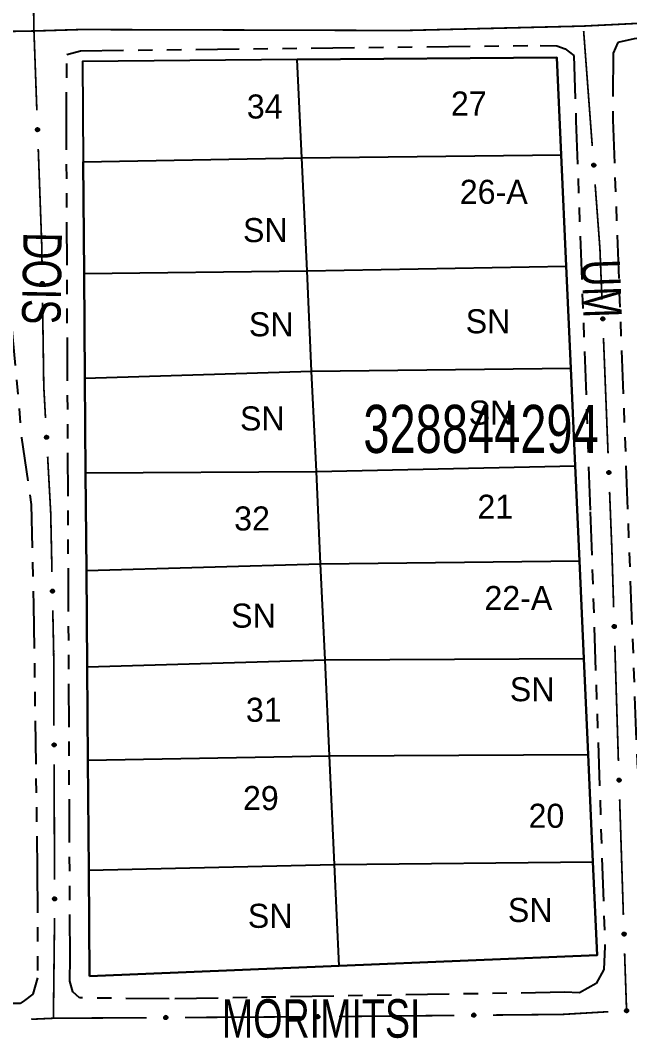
# Model space of a CAD drawing. Extents: x 203604 to 204690, y 4848469 to 4850418.
# Drawn here: x 204527.9 to 204591.3, y 4848731 to 4848835.2 of the extents above; entities that cross this region are included whole.
import ezdxf
from ezdxf.enums import TextEntityAlignment as Align

# ---------------------------------------------------------------- set-up
doc = ezdxf.new("R2010")
doc.units = 0
doc.header["$LTSCALE"] = 1.5
doc.header["$MEASUREMENT"] = 0
doc.linetypes.add('TRACO_25', pattern=[8, 3, -1, 1, -1, 1, -1])
for name, color, linetype in [('CD_MALHA_LOTES', 7, 'CONTINUOUS'), ('CD_TXT_QUADRA', 2, 'CONTINUOUS'), ('RU-QUADRA', 210, 'CONTINUOUS'), ('SV-EIXO-RUA-N-PAV', 6, 'CONTINUOUS'), ('SV-RUA-NAO-PAV', 7, 'CONTINUOUS'), ('SV-TXT-RUA-N-PAV', 7, 'CONTINUOUS'), ('Th_NmrPort', 7, 'CONTINUOUS')]:
    doc.layers.add(name, color=color, linetype=linetype)
doc.styles.add('ARIAL', font='ARIAL.SHX')

msp = doc.modelspace()

# ---------------------------------------------------------------- linework, layer by layer
at = {"layer": 'CD_MALHA_LOTES', "linetype": 'Continuous', "flags": 128}
for points in [[(204556.69, 4848831.11), (204534.37, 4848830.91)], [(204534.37, 4848830.91), (204534.45, 4848820.47)], [(204556.69, 4848831.11), (204583.65, 4848831.34)], [(204557.16, 4848820.89), (204556.69, 4848831.11)], [(204583.65, 4848831.34), (204584.11, 4848821.2)], [(204557.16, 4848820.89), (204584.11, 4848821.2)], [(204584.11, 4848821.2), (204584.63, 4848809.62)], [(204534.45, 4848820.47), (204557.16, 4848820.89)], [(204534.53, 4848808.87), (204534.45, 4848820.47)], [(204557.7, 4848809.15), (204557.16, 4848820.89)], [(204534.53, 4848808.87), (204557.7, 4848809.15)], [(204534.62, 4848798), (204534.53, 4848808.87)], [(204557.7, 4848809.15), (204584.63, 4848809.62)], [(204558.18, 4848798.72), (204557.7, 4848809.15)], [(204584.63, 4848809.62), (204585.11, 4848799.03)], [(204534.62, 4848798), (204558.18, 4848798.72)], [(204558.18, 4848798.72), (204585.11, 4848799.03)], [(204558.67, 4848788.27), (204558.18, 4848798.72)], [(204585.11, 4848799.03), (204585.57, 4848788.87)], [(204534.69, 4848788.14), (204534.62, 4848798)], [(204558.67, 4848788.27), (204585.57, 4848788.87)], [(204585.57, 4848788.87), (204586.01, 4848779.01)], [(204534.69, 4848788.14), (204558.67, 4848788.27)], [(204534.77, 4848778), (204534.69, 4848788.14)], [(204559.11, 4848778.7), (204558.67, 4848788.27)], [(204534.77, 4848778), (204559.11, 4848778.7)], [(204559.11, 4848778.7), (204586.01, 4848779.01)], [(204559.57, 4848768.69), (204559.11, 4848778.7)], [(204586.01, 4848779.01), (204586.47, 4848768.85)], [(204534.85, 4848767.99), (204534.77, 4848778)], [(204534.85, 4848767.99), (204559.57, 4848768.69)], [(204534.92, 4848758.28), (204534.85, 4848767.99)], [(204559.57, 4848768.69), (204586.47, 4848768.85)], [(204560.03, 4848758.71), (204559.57, 4848768.69)], [(204586.47, 4848768.85), (204586.92, 4848758.87)], [(204534.92, 4848758.28), (204560.03, 4848758.71)], [(204560.03, 4848758.71), (204586.92, 4848758.87)], [(204560.55, 4848747.41), (204560.03, 4848758.71)], [(204586.92, 4848758.87), (204587.42, 4848747.71)], [(204535.01, 4848746.83), (204534.92, 4848758.28)], [(204535.01, 4848746.83), (204560.55, 4848747.41)], [(204560.55, 4848747.41), (204587.42, 4848747.71)], [(204561.04, 4848736.88), (204560.55, 4848747.41)], [(204587.42, 4848747.71), (204587.86, 4848737.99)], [(204535.09, 4848735.81), (204535.01, 4848746.83)], [(204587.86, 4848737.99), (204561.04, 4848736.88)], [(204561.04, 4848736.88), (204535.09, 4848735.81)]]:
    msp.add_lwpolyline(points, dxfattribs=at)
at = {"layer": 'RU-QUADRA', "linetype": 'Continuous', "flags": 128}
msp.add_lwpolyline([(204535.09, 4848735.81), (204561.04, 4848736.88), (204587.86, 4848737.99), (204587.42, 4848747.71), (204586.92, 4848758.87), (204586.47, 4848768.85), (204586.01, 4848779.01), (204585.57, 4848788.87), (204585.11, 4848799.03), (204584.63, 4848809.62), (204584.11, 4848821.2), (204583.65, 4848831.34), (204556.69, 4848831.11), (204534.37, 4848830.91), (204534.45, 4848820.47), (204534.53, 4848808.87), (204534.62, 4848798), (204534.69, 4848788.14), (204534.77, 4848778), (204534.85, 4848767.99), (204534.92, 4848758.28), (204535.01, 4848746.83)], close=True, dxfattribs=at)
at = {"layer": 'SV-EIXO-RUA-N-PAV', "const_width": 0.18}
for points in [[(204529.254017, 4848837.812498), (204529.307043, 4848834.812966)], [(204529.307043, 4848834.812966), (204529.32, 4848834.08)], [(204529.32, 4848834.08), (204529.620349, 4848825.818539)], [(204586.447788, 4848834.084995), (204587.343209, 4848822.118449)], [(204529.765675, 4848821.821179), (204530.12899, 4848811.827781)], [(204587.641682, 4848818.129601), (204588.089392, 4848812.146328)], [(204530.12899, 4848811.827781), (204530.13, 4848811.8)], [(204530.13, 4848811.8), (204530.158191, 4848809.828001)], [(204588.089392, 4848812.146328), (204588.14, 4848811.47)], [(204588.14, 4848811.47), (204588.35107, 4848806.152406)], [(204530.215367, 4848805.82841), (204530.329718, 4848797.829227)], [(204588.509716, 4848802.155553), (204588.985653, 4848790.164995)], [(204530.329718, 4848797.829227), (204530.34, 4848797.11)], [(204530.34, 4848797.11), (204530.520042, 4848793.834245)], [(204530.739558, 4848789.840273), (204531.013953, 4848784.847808)], [(204589.144299, 4848786.168142), (204589.342606, 4848781.172076)], [(204531.013953, 4848784.847808), (204531.06, 4848784.01)], [(204531.06, 4848784.01), (204531.190964, 4848777.850464)], [(204589.342606, 4848781.172076), (204589.38, 4848780.23)], [(204589.38, 4848780.23), (204589.566963, 4848774.175704)], [(204531.275993, 4848773.851368), (204531.361022, 4848769.852272)], [(204589.690428, 4848770.17761), (204590.029957, 4848759.182852)], [(204531.361022, 4848769.852272), (204531.37, 4848769.43)], [(204531.37, 4848769.43), (204531.398317, 4848761.85242)], [(204590.029957, 4848759.182852), (204590.06, 4848758.21)], [(204531.413264, 4848757.852448), (204531.458107, 4848745.852532)], [(204590.06, 4848758.21), (204590.06086, 4848758.183329)], [(204590.189763, 4848754.185407), (204590.576473, 4848742.191639)], [(204531.460538, 4848741.852609), (204531.344784, 4848731.853279)], [(204590.705376, 4848738.193717), (204590.73, 4848737.43)], [(204590.73, 4848737.43), (204590.876539, 4848733.196649)], [(204590.876539, 4848733.196649), (204590.91, 4848732.23)], [(204531.34, 4848731.44), (204529.028392, 4848731.335558)], [(204531.344784, 4848731.853279), (204531.34, 4848731.44)], [(204532.026022, 4848731.443978), (204531.34, 4848731.44)], [(204541.025869, 4848731.496384), (204532.026022, 4848731.443978)], [(204557.025598, 4848731.589551), (204545.025801, 4848731.519676)], [(204573.024934, 4848731.734162), (204561.025469, 4848731.620821)], [(204584.23, 4848731.84), (204577.024756, 4848731.771943)], [(204585.023084, 4848731.886301), (204584.23, 4848731.84)], [(204589.016284, 4848732.119438), (204585.023084, 4848731.886301)]]:
    msp.add_lwpolyline(points, dxfattribs=at)
at = {"layer": 'SV-EIXO-RUA-N-PAV', "linetype": 'TRACO_25', "const_width": 0.18, "flags": 128}
msp.add_lwpolyline([(204413.67, 4848833.33), (204453.77, 4848833.33), (204472.4, 4848833.63), (204484.58, 4848833.63), (204514.7, 4848833.83), (204529.32, 4848834.08), (204534.21, 4848834.23), (204567.8, 4848834.13), (204586.41, 4848834.59), (204599.31, 4848835.23), (204620.81, 4848835.82), (204632.53, 4848835.82), (204637, 4848834.8)], dxfattribs=at)
at = {"layer": 'SV-EIXO-RUA-N-PAV'}
for points in [[(204529.7978, 4848823.967444), (204529.834085, 4848823.934651), (204529.858565, 4848823.899047), (204529.870435, 4848823.863474), (204529.872728, 4848823.829305), (204529.871137, 4848823.794084), (204529.861698, 4848823.758928), (204529.842579, 4848823.722229), (204529.809938, 4848823.685599), (204529.771817, 4848823.662919), (204529.737565, 4848823.649416), (204529.702073, 4848823.644973), (204529.667883, 4848823.647092), (204529.631689, 4848823.658105), (204529.594688, 4848823.677843), (204529.558649, 4848823.711556), (204529.534889, 4848823.746626), (204529.524311, 4848823.781335), (204529.520071, 4848823.817044), (204529.522127, 4848823.852983), (204529.531591, 4848823.887439), (204529.551532, 4848823.924659), (204529.585278, 4848823.959788), (204529.619985, 4848823.983885), (204529.654536, 4848823.994947), (204529.689787, 4848823.99833), (204529.725132, 4848823.997164), (204529.760867, 4848823.989147), (204529.7978, 4848823.967444)], [(204587.591498, 4848820.275519), (204587.629014, 4848820.244141), (204587.65484, 4848820.209502), (204587.668066, 4848820.174411), (204587.671667, 4848820.140354), (204587.671427, 4848820.105098), (204587.663343, 4848820.069606), (204587.645645, 4848820.032201), (204587.614432, 4848819.994347), (204587.577209, 4848819.970222), (204587.5435, 4848819.955415), (204587.508204, 4848819.949615), (204587.473958, 4848819.950422), (204587.437369, 4848819.960039), (204587.399638, 4848819.978344), (204587.362333, 4848820.010651), (204587.337246, 4848820.044784), (204587.325345, 4848820.079061), (204587.319739, 4848820.114582), (204587.320415, 4848820.150573), (204587.328552, 4848820.185367), (204587.347051, 4848820.223323), (204587.379425, 4848820.259721), (204587.413183, 4848820.28513), (204587.447285, 4848820.297509), (204587.48238, 4848820.302241), (204587.517744, 4848820.302431), (204587.55376, 4848820.29579), (204587.591498, 4848820.275519)], [(204530.294794, 4848807.973445), (204530.330348, 4848807.93986), (204530.354037, 4848807.903725), (204530.36512, 4848807.867899), (204530.366659, 4848807.833688), (204530.364292, 4848807.79851), (204530.35408, 4848807.763571), (204530.334156, 4848807.727302), (204530.300716, 4848807.691401), (204530.262104, 4848807.669567), (204530.227563, 4848807.656822), (204530.191982, 4848807.653163), (204530.157847, 4848807.656035), (204530.121905, 4848807.667842), (204530.085347, 4848807.688392), (204530.05006, 4848807.722891), (204530.027079, 4848807.758476), (204530.017269, 4848807.79341), (204530.013817, 4848807.829204), (204530.016664, 4848807.865088), (204530.026886, 4848807.899328), (204530.047643, 4848807.936098), (204530.082155, 4848807.970475), (204530.117385, 4848807.993801), (204530.152171, 4848808.004099), (204530.187488, 4848808.006705), (204530.222799, 4848808.004759), (204530.258349, 4848807.995956), (204530.294794, 4848807.973445)], [(204588.534688, 4848804.301913), (204588.571082, 4848804.269241), (204588.595681, 4848804.233718), (204588.607669, 4848804.198186), (204588.610076, 4848804.164024), (204588.608602, 4848804.128798), (204588.59928, 4848804.093611), (204588.580283, 4848804.056848), (204588.547765, 4848804.02011), (204588.50972, 4848803.997303), (204588.475513, 4848803.983686), (204588.440036, 4848803.979125), (204588.405839, 4848803.98113), (204588.369609, 4848803.992022), (204588.332542, 4848804.011637), (204588.296391, 4848804.04523), (204588.272514, 4848804.08022), (204588.261821, 4848804.114893), (204588.257462, 4848804.150589), (204588.259397, 4848804.186534), (204588.268747, 4848804.221022), (204588.288564, 4848804.258307), (204588.322193, 4848804.293548), (204588.356819, 4848804.317761), (204588.391333, 4848804.328939), (204588.426572, 4848804.332439), (204588.461922, 4848804.33139), (204588.497683, 4848804.323492), (204588.534688, 4848804.301913)], [(204530.731829, 4848791.986764), (204530.768717, 4848791.95465), (204530.793854, 4848791.919506), (204530.806382, 4848791.884161), (204530.809309, 4848791.85004), (204530.808372, 4848791.814795), (204530.799587, 4848791.77947), (204530.781153, 4848791.742422), (204530.749198, 4848791.705193), (204530.711504, 4848791.681809), (204530.677509, 4848791.667672), (204530.642105, 4848791.662571), (204530.607882, 4848791.664055), (204530.57149, 4848791.674394), (204530.534128, 4848791.693442), (204530.49747, 4848791.72648), (204530.473063, 4848791.761103), (204530.461843, 4848791.795609), (204530.45694, 4848791.831234), (204530.458328, 4848791.867204), (204530.467151, 4848791.901831), (204530.486398, 4848791.939413), (204530.519486, 4848791.975163), (204530.55374, 4848791.9999), (204530.588079, 4848792.011602), (204530.623261, 4848792.015639), (204530.658622, 4848792.015129), (204530.6945, 4848792.007777), (204530.731829, 4848791.986764)], [(204589.169271, 4848788.314502), (204589.205666, 4848788.28183), (204589.230264, 4848788.246308), (204589.242253, 4848788.210775), (204589.24466, 4848788.176614), (204589.243186, 4848788.141387), (204589.233864, 4848788.1062), (204589.214867, 4848788.069438), (204589.182348, 4848788.032699), (204589.144303, 4848788.009892), (204589.110096, 4848787.996275), (204589.074619, 4848787.991714), (204589.040423, 4848787.993719), (204589.004192, 4848788.004611), (204588.967125, 4848788.024226), (204588.930974, 4848788.057819), (204588.907098, 4848788.09281), (204588.896404, 4848788.127483), (204588.892045, 4848788.163178), (204588.893981, 4848788.199123), (204588.90333, 4848788.233611), (204588.923147, 4848788.270896), (204588.956776, 4848788.306138), (204588.991403, 4848788.33035), (204589.025917, 4848788.341528), (204589.061156, 4848788.345028), (204589.096505, 4848788.343979), (204589.132266, 4848788.336081), (204589.169271, 4848788.314502)], [(204531.34048, 4848775.996904), (204531.376267, 4848775.963567), (204531.400207, 4848775.927598), (204531.411539, 4848775.891851), (204531.413316, 4848775.857651), (204531.411194, 4848775.822458), (204531.401226, 4848775.787448), (204531.381555, 4848775.751042), (204531.348366, 4848775.714908), (204531.309907, 4848775.692806), (204531.275455, 4848775.67982), (204531.239901, 4848775.675914), (204531.205747, 4848775.678548), (204531.169723, 4848775.690105), (204531.133023, 4848775.7104), (204531.097497, 4848775.744652), (204531.074269, 4848775.780076), (204531.064215, 4848775.81494), (204531.060514, 4848775.85071), (204531.063112, 4848775.886613), (204531.073095, 4848775.920923), (204531.093595, 4848775.957837), (204531.127866, 4848775.992454), (204531.162933, 4848776.016024), (204531.197647, 4848776.026565), (204531.232944, 4848776.029416), (204531.268269, 4848776.027716), (204531.303878, 4848776.019161), (204531.34048, 4848775.996904)], [(204589.734289, 4848772.323667), (204589.770394, 4848772.290676), (204589.794679, 4848772.254939), (204589.806354, 4848772.219302), (204589.80846, 4848772.185121), (204589.806676, 4848772.149909), (204589.797045, 4848772.114805), (204589.777726, 4848772.078211), (204589.744885, 4848772.04176), (204589.70664, 4848772.019289), (204589.672315, 4848772.005973), (204589.636799, 4848772.001725), (204589.602622, 4848772.004031), (204589.566489, 4848772.015241), (204589.529596, 4848772.035182), (204589.493742, 4848772.069091), (204589.470174, 4848772.10429), (204589.459786, 4848772.139056), (204589.455741, 4848772.174789), (204589.457993, 4848772.210715), (204589.467646, 4848772.24512), (204589.48779, 4848772.282229), (204589.521728, 4848772.317173), (204589.556566, 4848772.34108), (204589.591177, 4848772.351953), (204589.626446, 4848772.355144), (204589.661784, 4848772.353784), (204589.697475, 4848772.345571), (204589.734289, 4848772.323667)], [(204531.515333, 4848759.996525), (204531.550531, 4848759.962566), (204531.573837, 4848759.926183), (204531.584541, 4848759.890243), (204531.585719, 4848759.856017), (204531.58298, 4848759.820867), (204531.5724, 4848759.786037), (204531.552095, 4848759.749981), (204531.518278, 4848759.714434), (204531.479437, 4848759.693009), (204531.444763, 4848759.680629), (204531.409145, 4848759.677346), (204531.375043, 4848759.680579), (204531.339227, 4848759.692765), (204531.302889, 4848759.713699), (204531.267968, 4848759.748569), (204531.245364, 4848759.784395), (204531.235923, 4848759.81943), (204531.232849, 4848759.855258), (204531.236075, 4848759.891111), (204531.246658, 4848759.925241), (204531.267802, 4848759.96179), (204531.302675, 4848759.9958), (204531.338149, 4848760.018753), (204531.373042, 4848760.028684), (204531.408384, 4848760.030916), (204531.443673, 4848760.028598), (204531.479128, 4848760.01942), (204531.515333, 4848759.996525)], [(204590.230705, 4848756.331521), (204590.266855, 4848756.298579), (204590.291188, 4848756.262875), (204590.302912, 4848756.227254), (204590.305065, 4848756.193076), (204590.303329, 4848756.157862), (204590.293745, 4848756.122744), (204590.274475, 4848756.086124), (204590.241685, 4848756.049629), (204590.203471, 4848756.027106), (204590.169163, 4848756.013743), (204590.133653, 4848756.009447), (204590.099473, 4848756.011706), (204590.063324, 4848756.022867), (204590.026404, 4848756.042758), (204589.990504, 4848756.076618), (204589.966889, 4848756.111786), (204589.956453, 4848756.146537), (204589.95236, 4848756.182264), (204589.954563, 4848756.218194), (204589.964169, 4848756.252611), (204589.984263, 4848756.289748), (204590.018153, 4848756.324738), (204590.052959, 4848756.348692), (204590.087555, 4848756.359613), (204590.122819, 4848756.362851), (204590.15816, 4848756.361539), (204590.193861, 4848756.353375), (204590.230705, 4848756.331521)], [(204531.575124, 4848743.996637), (204531.610321, 4848743.962678), (204531.633627, 4848743.926295), (204531.644331, 4848743.890355), (204531.645509, 4848743.856129), (204531.642771, 4848743.820978), (204531.632191, 4848743.786149), (204531.611885, 4848743.750092), (204531.578068, 4848743.714546), (204531.539228, 4848743.693121), (204531.504554, 4848743.680741), (204531.468936, 4848743.677458), (204531.434833, 4848743.68069), (204531.399018, 4848743.692877), (204531.362679, 4848743.713811), (204531.327759, 4848743.748681), (204531.305155, 4848743.784506), (204531.295714, 4848743.819541), (204531.29264, 4848743.85537), (204531.295866, 4848743.891223), (204531.306448, 4848743.925352), (204531.327592, 4848743.961902), (204531.362465, 4848743.995912), (204531.397939, 4848744.018865), (204531.432833, 4848744.028795), (204531.468174, 4848744.031027), (204531.503463, 4848744.028709), (204531.538918, 4848744.019532), (204531.575124, 4848743.996637)], [(204590.746317, 4848740.339831), (204590.782468, 4848740.306889), (204590.806801, 4848740.271185), (204590.818525, 4848740.235564), (204590.820678, 4848740.201386), (204590.818941, 4848740.166172), (204590.809358, 4848740.131055), (204590.790088, 4848740.094435), (204590.757297, 4848740.057939), (204590.719083, 4848740.035416), (204590.684776, 4848740.022053), (204590.649266, 4848740.017757), (204590.615086, 4848740.020016), (204590.578937, 4848740.031177), (204590.542017, 4848740.051068), (204590.506117, 4848740.084928), (204590.482502, 4848740.120096), (204590.472066, 4848740.154847), (204590.467973, 4848740.190574), (204590.470176, 4848740.226504), (204590.479782, 4848740.260921), (204590.499876, 4848740.298058), (204590.533766, 4848740.333048), (204590.568572, 4848740.357002), (204590.603168, 4848740.367923), (204590.638432, 4848740.371161), (204590.673772, 4848740.369849), (204590.709474, 4848740.361686), (204590.746317, 4848740.339831)], [(204543.170154, 4848731.398788), (204543.136269, 4848731.36352), (204543.099935, 4848731.340138), (204543.064017, 4848731.329359), (204543.029794, 4848731.328109), (204542.994637, 4848731.330775), (204542.959786, 4848731.341282), (204542.923687, 4848731.361512), (204542.88807, 4848731.395255), (204542.866564, 4848731.434051), (204542.854112, 4848731.468699), (204542.850755, 4848731.50431), (204542.853916, 4848731.538419), (204542.866028, 4848731.57426), (204542.886886, 4848731.610642), (204542.921683, 4848731.645635), (204542.957461, 4848731.668314), (204542.992477, 4848731.677828), (204543.028299, 4848731.680977), (204543.064158, 4848731.677825), (204543.09831, 4848731.667314), (204543.134903, 4848731.646247), (204543.168986, 4848731.611445), (204543.192013, 4848731.576018), (204543.202016, 4848731.541146), (204543.204322, 4848731.505809), (204543.202077, 4848731.470515), (204543.192974, 4848731.435041), (204543.170154, 4848731.398788)], [(204558.964319, 4848731.490758), (204558.930434, 4848731.45549), (204558.894099, 4848731.432108), (204558.858182, 4848731.421329), (204558.823958, 4848731.420079), (204558.788802, 4848731.422745), (204558.75395, 4848731.433252), (204558.717852, 4848731.453482), (204558.682235, 4848731.487225), (204558.660729, 4848731.526021), (204558.648277, 4848731.560669), (204558.644919, 4848731.59628), (204558.648081, 4848731.630389), (204558.660192, 4848731.66623), (204558.681051, 4848731.702612), (204558.715847, 4848731.737605), (204558.751626, 4848731.760284), (204558.786641, 4848731.769798), (204558.822464, 4848731.772947), (204558.858322, 4848731.769795), (204558.892474, 4848731.759284), (204558.929068, 4848731.738217), (204558.963151, 4848731.703415), (204558.986177, 4848731.667988), (204558.996181, 4848731.633116), (204558.998486, 4848731.597779), (204558.996242, 4848731.562485), (204558.987138, 4848731.527011), (204558.964319, 4848731.490758)], [(204575.169559, 4848731.644334), (204575.135801, 4848731.608944), (204575.099552, 4848731.58543), (204575.063673, 4848731.574521), (204575.029455, 4848731.573148), (204574.994289, 4848731.575686), (204574.9594, 4848731.586066), (204574.923228, 4848731.606166), (204574.887489, 4848731.63978), (204574.865842, 4848731.678497), (204574.853265, 4848731.7131), (204574.849779, 4848731.748698), (204574.852817, 4848731.782819), (204574.864798, 4848731.818703), (204574.885525, 4848731.855161), (204574.920195, 4848731.89028), (204574.955891, 4848731.913088), (204574.990871, 4848731.922729), (204575.026682, 4848731.926007), (204575.062552, 4848731.922986), (204575.096742, 4848731.912598), (204575.133411, 4848731.891664), (204575.16762, 4848731.856985), (204575.190775, 4848731.821642), (204575.200904, 4848731.786806), (204575.203338, 4848731.751478), (204575.201221, 4848731.716176), (204575.192246, 4848731.68067), (204575.169559, 4848731.644334)], [(204591.059852, 4848732.128481), (204591.027864, 4848732.091484), (204590.992807, 4848732.066227), (204590.957504, 4848732.053578), (204590.923393, 4848732.050535), (204590.888146, 4848732.051352), (204590.852791, 4848732.060016), (204590.81568, 4848732.078324), (204590.778342, 4848732.110152), (204590.75483, 4848732.147766), (204590.740577, 4848732.181713), (204590.735356, 4848732.217099), (204590.736723, 4848732.251326), (204590.746937, 4848732.287754), (204590.765858, 4848732.32518), (204590.798771, 4848732.361951), (204590.83331, 4848732.386476), (204590.867778, 4848732.397814), (204590.903386, 4848732.402838), (204590.93936, 4848732.401572), (204590.974017, 4848732.392868), (204591.011665, 4848732.373749), (204591.047527, 4848732.340783), (204591.072381, 4848732.306614), (204591.0842, 4848732.272315), (204591.088357, 4848732.237147), (204591.087968, 4848732.201784), (204591.080738, 4848732.165882), (204591.059852, 4848732.128481)]]:
    msp.add_lwpolyline(points, close=True, dxfattribs=at)
for points in [[(204529.522127, 4848823.852983), (204529.534889, 4848823.746626)], [(204529.527652, 4848823.865897), (204529.546047, 4848823.735485)], [(204529.531591, 4848823.887439), (204529.558649, 4848823.711556)], [(204529.544139, 4848823.900632), (204529.575922, 4848823.702436)], [(204529.551532, 4848823.924659), (204529.594688, 4848823.677843)], [(204529.570073, 4848823.938441), (204529.612566, 4848823.670998)], [(204529.585278, 4848823.959788), (204529.631689, 4848823.658105)], [(204529.601709, 4848823.969631), (204529.648566, 4848823.657287)], [(204529.619985, 4848823.983885), (204529.667883, 4848823.647092)], [(204529.636618, 4848823.98592), (204529.684367, 4848823.649031)], [(204529.654536, 4848823.994947), (204529.702073, 4848823.644973)], [(204529.671825, 4848823.994027), (204529.717144, 4848823.648857)], [(204529.689787, 4848823.99833), (204529.737565, 4848823.649416)], [(204529.708692, 4848823.994002), (204529.756292, 4848823.661203)], [(204529.725132, 4848823.997164), (204529.771817, 4848823.662919)], [(204529.74303, 4848823.988423), (204529.791151, 4848823.678856)], [(204529.760867, 4848823.989147), (204529.809938, 4848823.685599)], [(204529.777567, 4848823.97739), (204529.82425, 4848823.707368)], [(204529.7978, 4848823.967444), (204529.842579, 4848823.722229)], [(204529.816839, 4848823.948778), (204529.851449, 4848823.747954)], [(204529.834085, 4848823.934651), (204529.861698, 4848823.758928)], [(204529.848128, 4848823.914415), (204529.86511, 4848823.785317)], [(204529.858565, 4848823.899047), (204529.871137, 4848823.794084)], [(204587.320415, 4848820.150573), (204587.337246, 4848820.044784)], [(204587.325441, 4848820.16369), (204587.348823, 4848820.034079)], [(204587.328552, 4848820.185367), (204587.362333, 4848820.010651)], [(204587.340585, 4848820.199031), (204587.379943, 4848820.002199)], [(204587.347051, 4848820.223323), (204587.399638, 4848819.978344)], [(204587.36505, 4848820.237807), (204587.417766, 4848819.972189)], [(204587.379425, 4848820.259721), (204587.437369, 4848819.960039)], [(204587.395467, 4848820.270186), (204587.454264, 4848819.959869)], [(204587.413183, 4848820.28513), (204587.473958, 4848819.950422)], [(204587.429726, 4848820.287802), (204587.490356, 4848819.952991)], [(204587.447285, 4848820.297509), (204587.508204, 4848819.949615)], [(204587.464596, 4848820.297253), (204587.523115, 4848819.954074)], [(204587.48238, 4848820.302241), (204587.5435, 4848819.955415)], [(204587.501437, 4848820.298641), (204587.561761, 4848819.967912)], [(204587.517744, 4848820.302431), (204587.577209, 4848819.970222)], [(204587.535964, 4848820.294383), (204587.595918, 4848819.986888)], [(204587.55376, 4848820.29579), (204587.614432, 4848819.994347)], [(204587.570898, 4848820.284682), (204587.6279, 4848820.016648)], [(204587.591498, 4848820.275519), (204587.645645, 4848820.032201)], [(204587.611238, 4848820.257597), (204587.653522, 4848820.058247)], [(204587.629014, 4848820.244141), (204587.663343, 4848820.069606)], [(204587.643822, 4848820.224458), (204587.665741, 4848820.096106)], [(204587.65484, 4848820.209502), (204587.671427, 4848820.105098)], [(204530.016664, 4848807.865088), (204530.027079, 4848807.758476)], [(204530.022473, 4848807.877878), (204530.037989, 4848807.747092)], [(204530.026886, 4848807.899328), (204530.05006, 4848807.722891)], [(204530.039722, 4848807.912241), (204530.067129, 4848807.713392)], [(204530.047643, 4848807.936098), (204530.085347, 4848807.688392)], [(204530.066483, 4848807.949469), (204530.103071, 4848807.681154)], [(204530.082155, 4848807.970475), (204530.121905, 4848807.667842)], [(204530.098799, 4848807.979954), (204530.138759, 4848807.666653)], [(204530.117385, 4848807.993801), (204530.157847, 4848807.656035)], [(204530.134059, 4848807.995469), (204530.17437, 4848807.657609)], [(204530.152171, 4848808.004099), (204530.191982, 4848807.653163)], [(204530.169435, 4848808.002798), (204530.207134, 4848807.656713)], [(204530.187488, 4848808.006705), (204530.227563, 4848807.656822)], [(204530.206293, 4848808.00196), (204530.246546, 4848807.668194)], [(204530.222799, 4848808.004759), (204530.262104, 4848807.669567)], [(204530.2405, 4848807.995626), (204530.281785, 4848807.685073)], [(204530.258349, 4848807.995956), (204530.300716, 4848807.691401)], [(204530.274785, 4848807.983834), (204530.315505, 4848807.712849)], [(204530.294794, 4848807.973445), (204530.334156, 4848807.727302)], [(204530.313417, 4848807.954364), (204530.343591, 4848807.752825)], [(204530.330348, 4848807.93986), (204530.35408, 4848807.763571)], [(204530.343941, 4848807.919319), (204530.358073, 4848807.789878)], [(204530.354037, 4848807.903725), (204530.364292, 4848807.79851)], [(204588.259397, 4848804.186534), (204588.272514, 4848804.08022)], [(204588.264879, 4848804.199466), (204588.283709, 4848804.069116)], [(204588.268747, 4848804.221022), (204588.296391, 4848804.04523)], [(204588.281251, 4848804.234256), (204588.313695, 4848804.036167)], [(204588.288564, 4848804.258307), (204588.332542, 4848804.011637)], [(204588.307059, 4848804.272152), (204588.350443, 4848804.004851)], [(204588.322193, 4848804.293548), (204588.369609, 4848803.992022)], [(204588.338591, 4848804.303446), (204588.386488, 4848803.99126)], [(204588.356819, 4848804.317761), (204588.405839, 4848803.98113)], [(204588.373446, 4848804.319851), (204588.422317, 4848803.983123)], [(204588.391333, 4848804.328939), (204588.440036, 4848803.979125)], [(204588.408625, 4848804.328076), (204588.455094, 4848803.983059)], [(204588.426572, 4848804.332439), (204588.475513, 4848803.983686)], [(204588.445492, 4848804.328174), (204588.494201, 4848803.995536)], [(204588.461922, 4848804.33139), (204588.50972, 4848803.997303)], [(204588.479849, 4848804.322709), (204588.529001, 4848804.013304)], [(204588.497683, 4848804.323492), (204588.547765, 4848804.02011)], [(204588.514422, 4848804.311791), (204588.562005, 4848804.041926)], [(204588.534688, 4848804.301913), (204588.580283, 4848804.056848)], [(204588.553789, 4848804.283311), (204588.589068, 4848804.082603)], [(204588.571082, 4848804.269241), (204588.59928, 4848804.093611)], [(204588.585192, 4848804.249052), (204588.602604, 4848804.120011)], [(204588.595681, 4848804.233718), (204588.608602, 4848804.128798)], [(204530.467151, 4848791.901831), (204530.49747, 4848791.72648)], [(204530.479452, 4848791.915254), (204530.51491, 4848791.717682)], [(204530.486398, 4848791.939413), (204530.534128, 4848791.693442)], [(204530.50468, 4848791.953538), (204530.552131, 4848791.68693)], [(204530.519486, 4848791.975163), (204530.57149, 4848791.674394)], [(204530.535732, 4848791.98531), (204530.588379, 4848791.67389)], [(204530.55374, 4848791.9999), (204530.607882, 4848791.664055)], [(204530.570332, 4848792.002244), (204530.624327, 4848791.666299)], [(204530.588079, 4848792.011602), (204530.642105, 4848791.662571)], [(204530.605382, 4848792.011003), (204530.657101, 4848791.666734)], [(204530.623261, 4848792.015639), (204530.677509, 4848791.667672)], [(204530.642243, 4848792.011663), (204530.696014, 4848791.679805)], [(204530.658622, 4848792.015129), (204530.711504, 4848791.681809)], [(204530.676679, 4848792.006722), (204530.730539, 4848791.698102)], [(204530.6945, 4848792.007777), (204530.749198, 4848791.705193)], [(204530.711415, 4848791.996332), (204530.763103, 4848791.727223)], [(204530.731829, 4848791.986764), (204530.781153, 4848791.742422)], [(204530.751211, 4848791.968455), (204530.789544, 4848791.768307)], [(204530.768717, 4848791.95465), (204530.799587, 4848791.77947)], [(204530.783133, 4848791.934678), (204530.802509, 4848791.805918)], [(204530.793854, 4848791.919506), (204530.808372, 4848791.814795)], [(204530.458328, 4848791.867204), (204530.473063, 4848791.761103)], [(204530.463613, 4848791.880219), (204530.484426, 4848791.750171)], [(204588.893981, 4848788.199123), (204588.907098, 4848788.09281)], [(204588.899463, 4848788.212056), (204588.918293, 4848788.081706)], [(204588.90333, 4848788.233611), (204588.930974, 4848788.057819)], [(204588.915835, 4848788.246845), (204588.948278, 4848788.048756)], [(204588.923147, 4848788.270896), (204588.967125, 4848788.024226)], [(204588.941643, 4848788.284741), (204588.985027, 4848788.01744)], [(204588.956776, 4848788.306138), (204589.004192, 4848788.004611)], [(204588.973175, 4848788.316036), (204589.021072, 4848788.003849)], [(204588.991403, 4848788.33035), (204589.040423, 4848787.993719)], [(204589.008029, 4848788.332441), (204589.0569, 4848787.995712)], [(204589.025917, 4848788.341528), (204589.074619, 4848787.991714)], [(204589.043208, 4848788.340665), (204589.089677, 4848787.995648)], [(204589.061156, 4848788.345028), (204589.110096, 4848787.996275)], [(204589.080075, 4848788.340763), (204589.128784, 4848788.008125)], [(204589.096505, 4848788.343979), (204589.144303, 4848788.009892)], [(204589.114432, 4848788.335298), (204589.163584, 4848788.025893)], [(204589.132266, 4848788.336081), (204589.182348, 4848788.032699)], [(204589.149005, 4848788.32438), (204589.196588, 4848788.054515)], [(204589.169271, 4848788.314502), (204589.214867, 4848788.069438)], [(204589.188373, 4848788.2959), (204589.223651, 4848788.095192)], [(204589.205666, 4848788.28183), (204589.233864, 4848788.1062)], [(204589.219776, 4848788.261641), (204589.237188, 4848788.1326)], [(204589.230264, 4848788.246308), (204589.243186, 4848788.141387)], [(204531.063112, 4848775.886613), (204531.074269, 4848775.780076)], [(204531.068831, 4848775.899443), (204531.085257, 4848775.768768)], [(204531.073095, 4848775.920923), (204531.097497, 4848775.744652)], [(204531.08584, 4848775.933925), (204531.114631, 4848775.735272)], [(204531.093595, 4848775.957837), (204531.133023, 4848775.7104)], [(204531.112342, 4848775.971339), (204531.150797, 4848775.703285)], [(204531.127866, 4848775.992454), (204531.169723, 4848775.690105)], [(204531.144445, 4848776.002048), (204531.186585, 4848775.689033)], [(204531.162933, 4848776.016024), (204531.205747, 4848775.678548)], [(204531.179595, 4848776.017808), (204531.222258, 4848775.680238)], [(204531.197647, 4848776.026565), (204531.239901, 4848775.675914)], [(204531.21492, 4848776.025384), (204531.255028, 4848775.679569)], [(204531.232944, 4848776.029416), (204531.275455, 4848775.67982)], [(204531.251782, 4848776.024803), (204531.294358, 4848775.691324)], [(204531.268269, 4848776.027716), (204531.309907, 4848775.692806)], [(204531.286033, 4848776.018707), (204531.32948, 4848775.708449)], [(204531.303878, 4848776.019161), (204531.348366, 4848775.714908)], [(204531.320399, 4848776.007154), (204531.363005, 4848775.736458)], [(204531.34048, 4848775.996904), (204531.381555, 4848775.751042)], [(204531.359235, 4848775.977953), (204531.390812, 4848775.77663)], [(204531.376267, 4848775.963567), (204531.401226, 4848775.787448)], [(204531.390002, 4848775.943122), (204531.405036, 4848775.813783)], [(204531.400207, 4848775.927598), (204531.411194, 4848775.822458)], [(204589.457993, 4848772.210715), (204589.470174, 4848772.10429)], [(204589.463589, 4848772.223599), (204589.481271, 4848772.093089)], [(204589.467646, 4848772.24512), (204589.493742, 4848772.069091)], [(204589.480266, 4848772.258243), (204589.510965, 4848772.059876)], [(204589.48779, 4848772.282229), (204589.529596, 4848772.035182)], [(204589.506407, 4848772.29591), (204589.547437, 4848772.028238)], [(204589.521728, 4848772.317173), (204589.566489, 4848772.015241)], [(204589.538213, 4848772.326926), (204589.583361, 4848772.014331)], [(204589.556566, 4848772.34108), (204589.602622, 4848772.004031)], [(204589.57321, 4848772.343024), (204589.619116, 4848772.005879)], [(204589.591177, 4848772.351953), (204589.636799, 4848772.001725)], [(204589.60846, 4848772.350938), (204589.651891, 4848772.005526)], [(204589.626446, 4848772.355144), (204589.672315, 4848772.005973)], [(204589.645327, 4848772.350712), (204589.691107, 4848772.017658)], [(204589.661784, 4848772.353784), (204589.70664, 4848772.019289)], [(204589.679634, 4848772.344945), (204589.726062, 4848772.03512)], [(204589.697475, 4848772.345571), (204589.744885, 4848772.04176)], [(204589.71411, 4848772.333723), (204589.759316, 4848772.06345)], [(204589.734289, 4848772.323667), (204589.777726, 4848772.078211)], [(204589.753225, 4848772.304898), (204589.786736, 4848772.103887)], [(204589.770394, 4848772.290676), (204589.797045, 4848772.114805)], [(204589.784326, 4848772.270363), (204589.800602, 4848772.141175)], [(204589.794679, 4848772.254939), (204589.806676, 4848772.149909)], [(204531.236075, 4848759.891111), (204531.245364, 4848759.784395)], [(204531.242018, 4848759.903838), (204531.256153, 4848759.772896)], [(204531.246658, 4848759.925241), (204531.267968, 4848759.748569)], [(204531.25963, 4848759.938017), (204531.284935, 4848759.73889)], [(204531.267802, 4848759.96179), (204531.302889, 4848759.713699)], [(204531.286782, 4848759.974961), (204531.320535, 4848759.706274)], [(204531.302675, 4848759.9958), (204531.339227, 4848759.692765)], [(204531.319418, 4848760.005103), (204531.356068, 4848759.691397)], [(204531.338149, 4848760.018753), (204531.375043, 4848759.680579)], [(204531.35484, 4848760.020245), (204531.391581, 4848759.681978)], [(204531.373042, 4848760.028684), (204531.409145, 4848759.677346)], [(204531.390291, 4848760.0272), (204531.424335, 4848759.680736)], [(204531.408384, 4848760.030916), (204531.444763, 4848759.680629)], [(204531.427138, 4848760.025973), (204531.463865, 4848759.6918)], [(204531.443673, 4848760.028598), (204531.479437, 4848759.693009)], [(204531.461277, 4848760.019278), (204531.499281, 4848759.708307)], [(204531.479128, 4848760.01942), (204531.518278, 4848759.714434)], [(204531.495435, 4848760.007125), (204531.533292, 4848759.735725)], [(204531.515333, 4848759.996525), (204531.552095, 4848759.749981)], [(204531.533754, 4848759.977249), (204531.561799, 4848759.775403)], [(204531.550531, 4848759.962566), (204531.5724, 4848759.786037)], [(204531.563906, 4848759.941883), (204531.576671, 4848759.812301)], [(204531.573837, 4848759.926183), (204531.58298, 4848759.820867)], [(204589.954563, 4848756.218194), (204589.966889, 4848756.111786)], [(204589.960141, 4848756.231085), (204589.978001, 4848756.100599)], [(204589.964169, 4848756.252611), (204589.990504, 4848756.076618)], [(204589.976772, 4848756.265752), (204590.00774, 4848756.067427)], [(204589.984263, 4848756.289748), (204590.026404, 4848756.042758)], [(204590.002861, 4848756.303455), (204590.044255, 4848756.035839)], [(204590.018153, 4848756.324738), (204590.063324, 4848756.022867)], [(204590.034625, 4848756.334514), (204590.080198, 4848756.02198)], [(204590.052959, 4848756.348692), (204590.099473, 4848756.011706)], [(204590.0696, 4848756.350659), (204590.115965, 4848756.013577)], [(204590.087555, 4848756.359613), (204590.133653, 4848756.009447)], [(204590.104839, 4848756.358621), (204590.14874, 4848756.013268)], [(204590.122819, 4848756.362851), (204590.169163, 4848756.013743)], [(204590.141706, 4848756.358445), (204590.187939, 4848756.025454)], [(204590.15816, 4848756.361539), (204590.203471, 4848756.027106)], [(204590.176022, 4848756.352725), (204590.22287, 4848756.042963)], [(204590.193861, 4848756.353375), (204590.241685, 4848756.049629)], [(204590.210513, 4848756.34155), (204590.256086, 4848756.071338)], [(204590.230705, 4848756.331521), (204590.274475, 4848756.086124)], [(204590.249667, 4848756.312777), (204590.283451, 4848756.111812)], [(204590.266855, 4848756.298579), (204590.293745, 4848756.122744)], [(204590.280814, 4848756.278286), (204590.297266, 4848756.149119)], [(204590.291188, 4848756.262875), (204590.303329, 4848756.157862)], [(204531.31942, 4848743.938129), (204531.344726, 4848743.739002)], [(204531.327592, 4848743.961902), (204531.362679, 4848743.713811)], [(204531.346573, 4848743.975073), (204531.380325, 4848743.706386)], [(204531.362465, 4848743.995912), (204531.399018, 4848743.692877)], [(204531.379209, 4848744.005214), (204531.415859, 4848743.691509)], [(204531.397939, 4848744.018865), (204531.434833, 4848743.68069)], [(204531.41463, 4848744.020357), (204531.451372, 4848743.68209)], [(204531.432833, 4848744.028795), (204531.468936, 4848743.677458)], [(204531.450082, 4848744.027312), (204531.484125, 4848743.680848)], [(204531.468174, 4848744.031027), (204531.504554, 4848743.680741)], [(204531.486929, 4848744.026085), (204531.523655, 4848743.691912)], [(204531.503463, 4848744.028709), (204531.539228, 4848743.693121)], [(204531.521067, 4848744.01939), (204531.559071, 4848743.708419)], [(204531.538918, 4848744.019532), (204531.578068, 4848743.714546)], [(204531.555226, 4848744.007237), (204531.593082, 4848743.735836)], [(204531.575124, 4848743.996637), (204531.611885, 4848743.750092)], [(204531.593544, 4848743.97736), (204531.621589, 4848743.775514)], [(204531.610321, 4848743.962678), (204531.632191, 4848743.786149)], [(204531.623696, 4848743.941995), (204531.636461, 4848743.812412)], [(204531.295866, 4848743.891223), (204531.305155, 4848743.784506)], [(204531.301809, 4848743.90395), (204531.315943, 4848743.773008)], [(204531.306448, 4848743.925352), (204531.327759, 4848743.748681)], [(204531.633627, 4848743.926295), (204531.642771, 4848743.820978)], [(204590.470176, 4848740.226504), (204590.482502, 4848740.120096)], [(204590.475754, 4848740.239395), (204590.493614, 4848740.108909)], [(204590.479782, 4848740.260921), (204590.506117, 4848740.084928)], [(204590.492384, 4848740.274062), (204590.523353, 4848740.075737)], [(204590.499876, 4848740.298058), (204590.542017, 4848740.051068)], [(204590.518473, 4848740.311765), (204590.559867, 4848740.044149)], [(204590.533766, 4848740.333048), (204590.578937, 4848740.031177)], [(204590.550237, 4848740.342824), (204590.59581, 4848740.03029)], [(204590.568572, 4848740.357002), (204590.615086, 4848740.020016)], [(204590.585213, 4848740.358969), (204590.631577, 4848740.021887)], [(204590.603168, 4848740.367923), (204590.649266, 4848740.017757)], [(204590.620452, 4848740.366932), (204590.664353, 4848740.021578)], [(204590.638432, 4848740.371161), (204590.684776, 4848740.022053)], [(204590.657319, 4848740.366755), (204590.703552, 4848740.033764)], [(204590.673772, 4848740.369849), (204590.719083, 4848740.035416)], [(204590.691634, 4848740.361035), (204590.738483, 4848740.051273)], [(204590.709474, 4848740.361686), (204590.757297, 4848740.057939)], [(204590.726125, 4848740.34986), (204590.771699, 4848740.079649)], [(204590.746317, 4848740.339831), (204590.790088, 4848740.094435)], [(204590.76528, 4848740.321088), (204590.799064, 4848740.120123)], [(204590.782468, 4848740.306889), (204590.809358, 4848740.131055)], [(204590.796427, 4848740.286596), (204590.812879, 4848740.157429)], [(204590.806801, 4848740.271185), (204590.818941, 4848740.166172)], [(204543.202016, 4848731.541146), (204542.850755, 4848731.50431)], [(204543.192013, 4848731.576018), (204542.853916, 4848731.538419)], [(204543.204322, 4848731.505809), (204542.854112, 4848731.468699)], [(204543.200569, 4848731.523894), (204542.854176, 4848731.489128)], [(204543.193539, 4848731.559331), (204542.85535, 4848731.521883)], [(204543.178323, 4848731.59472), (204542.864695, 4848731.557416)], [(204543.199419, 4848731.487044), (204542.865323, 4848731.449621)], [(204543.168986, 4848731.611445), (204542.866028, 4848731.57426)], [(204543.202077, 4848731.470515), (204542.866564, 4848731.434051)], [(204543.148114, 4848731.627294), (204542.879498, 4848731.59298)], [(204543.192795, 4848731.452892), (204542.881903, 4848731.414239)], [(204543.134903, 4848731.646247), (204542.886886, 4848731.610642)], [(204543.192974, 4848731.435041), (204542.88807, 4848731.395255)], [(204543.111113, 4848731.654369), (204542.912039, 4848731.628648)], [(204543.09831, 4848731.667314), (204542.921683, 4848731.645635)], [(204543.076898, 4848731.671909), (204542.945985, 4848731.657501)], [(204543.064158, 4848731.677825), (204542.957461, 4848731.668314)], [(204558.996181, 4848731.633116), (204558.644919, 4848731.59628)], [(204558.986177, 4848731.667988), (204558.648081, 4848731.630389)], [(204558.998486, 4848731.597779), (204558.648277, 4848731.560669)], [(204558.994733, 4848731.615864), (204558.648341, 4848731.581098)], [(204558.987704, 4848731.651301), (204558.649515, 4848731.613854)], [(204558.972488, 4848731.686691), (204558.65886, 4848731.649386)], [(204558.993583, 4848731.579014), (204558.659487, 4848731.541591)], [(204558.963151, 4848731.703415), (204558.660192, 4848731.66623)], [(204558.996242, 4848731.562485), (204558.660729, 4848731.526021)], [(204558.942278, 4848731.719264), (204558.673663, 4848731.68495)], [(204558.986959, 4848731.544862), (204558.676068, 4848731.506209)], [(204558.929068, 4848731.738217), (204558.681051, 4848731.702612)], [(204558.987138, 4848731.527011), (204558.682235, 4848731.487225)], [(204558.974878, 4848731.510678), (204558.703557, 4848731.472255)], [(204558.905278, 4848731.746339), (204558.706204, 4848731.720618)], [(204558.892474, 4848731.759284), (204558.715847, 4848731.737605)], [(204558.964319, 4848731.490758), (204558.717852, 4848731.453482)], [(204558.871062, 4848731.763879), (204558.74015, 4848731.749471)], [(204558.945081, 4848731.472297), (204558.743294, 4848731.443831)], [(204558.858322, 4848731.769795), (204558.751626, 4848731.760284)], [(204558.930434, 4848731.45549), (204558.75395, 4848731.433252)], [(204558.909779, 4848731.442072), (204558.780223, 4848731.429036)], [(204558.894099, 4848731.432108), (204558.788802, 4848731.422745)], [(204575.200904, 4848731.786806), (204574.849779, 4848731.748698)], [(204575.190775, 4848731.821642), (204574.852817, 4848731.782819)], [(204575.199519, 4848731.769549), (204574.853255, 4848731.733528)], [(204575.203338, 4848731.751478), (204574.853265, 4848731.7131)], [(204575.192362, 4848731.804961), (204574.854311, 4848731.766288)], [(204575.177018, 4848731.840295), (204574.863527, 4848731.801855)], [(204575.198503, 4848731.732696), (204574.864545, 4848731.694062)], [(204575.16762, 4848731.856985), (204574.864798, 4848731.818703)], [(204575.201221, 4848731.716176), (204574.865842, 4848731.678497)], [(204575.14669, 4848731.872758), (204574.878201, 4848731.837472)], [(204575.192003, 4848731.69852), (204574.881254, 4848731.658741)], [(204575.133411, 4848731.891664), (204574.885525, 4848731.855161)], [(204575.192246, 4848731.68067), (204574.887489, 4848731.63978)], [(204575.180045, 4848731.664292), (204574.908865, 4848731.624887)], [(204575.109592, 4848731.8997), (204574.910613, 4848731.873258)], [(204575.096742, 4848731.912598), (204574.920195, 4848731.89028)], [(204575.169559, 4848731.644334), (204574.923228, 4848731.606166)], [(204575.075313, 4848731.917115), (204574.944454, 4848731.902234)], [(204575.150388, 4848731.625804), (204574.948705, 4848731.596607)], [(204575.062552, 4848731.922986), (204574.955891, 4848731.913088)], [(204575.135801, 4848731.608944), (204574.9594, 4848731.586066)], [(204575.115195, 4848731.595451), (204574.985687, 4848731.581946)], [(204575.099552, 4848731.58543), (204574.994289, 4848731.575686)], [(204591.0842, 4848732.272315), (204590.735356, 4848732.217099)], [(204591.072381, 4848732.306614), (204590.736723, 4848732.251326)], [(204591.074781, 4848732.29003), (204590.739023, 4848732.234889)], [(204591.08366, 4848732.25501), (204590.739569, 4848732.202117)], [(204591.088357, 4848732.237147), (204590.740577, 4848732.181713)], [(204591.057729, 4848732.324572), (204590.74649, 4848732.270863)], [(204591.047527, 4848732.340783), (204590.746937, 4848732.287754)], [(204591.084445, 4848732.218151), (204590.752773, 4848732.163249)], [(204591.087968, 4848732.201784), (204590.75483, 4848732.147766)], [(204591.025852, 4848732.355515), (204590.759407, 4848732.307155)], [(204591.011665, 4848732.373749), (204590.765858, 4848732.32518)], [(204591.079622, 4848732.183698), (204590.771188, 4848732.128786)], [(204591.080738, 4848732.165882), (204590.778342, 4848732.110152)], [(204590.987482, 4848732.380612), (204590.790032, 4848732.344481)], [(204590.974017, 4848732.392868), (204590.798771, 4848732.361951)], [(204591.069351, 4848732.148928), (204590.80042, 4848732.096322)], [(204591.059852, 4848732.128481), (204590.81568, 4848732.078324)], [(204590.952393, 4848732.396333), (204590.822417, 4848732.375076)], [(204590.93936, 4848732.401572), (204590.83331, 4848732.386476)], [(204591.041609, 4848732.109036), (204590.841594, 4848732.070022)], [(204591.027864, 4848732.091484), (204590.852791, 4848732.060016)], [(204591.007942, 4848732.077), (204590.879248, 4848732.057185)], [(204590.992807, 4848732.066227), (204590.888146, 4848732.051352)], [(204543.180713, 4848731.418708), (204542.909392, 4848731.380285)], [(204543.170154, 4848731.398788), (204542.923687, 4848731.361512)], [(204543.150916, 4848731.380327), (204542.949129, 4848731.351861)], [(204543.136269, 4848731.36352), (204542.959786, 4848731.341282)], [(204543.115614, 4848731.350102), (204542.986058, 4848731.337066)], [(204543.099935, 4848731.340138), (204542.994637, 4848731.330775)]]:
    msp.add_lwpolyline(points, dxfattribs=at)
at = {"layer": 'SV-RUA-NAO-PAV', "linetype": 'TRACO_25'}
msp.add_polyline3d([(204636.99, 4848833.7, 13.69), (204591.7, 4848833.28, 13.69), (204590, 4848832.89, 13.69), (204589.5, 4848831.76, 13.69), (204589.47, 4848824.84, 13.69), (204592.61, 4848742.29, 13.1), (204592.6, 4848736.66, 13.1), (204593.24, 4848734.92, 13.1), (204594.79, 4848734.41, 13.1), (204636.99, 4848735.64, 13.1)], dxfattribs=at)
for points in [[(204532.7, 4848823.21, 13.69), (204532.73, 4848831.62, 13.69), (204534.14, 4848832.02, 13.69), (204581.94, 4848832.57, 13.69), (204583.67, 4848832.54, 13.69), (204584.52, 4848832.24, 13.69), (204585.42, 4848831.53, 13.69), (204585.65, 4848824.73, 13.69), (204587.14, 4848784.08, 12.96), (204588.66, 4848738.91, 12.64), (204588.53, 4848736.51, 12.64), (204587.75, 4848735.04, 12.64), (204586.03, 4848734.08, 12.68), (204584.47, 4848734.14, 12.68), (204543.38, 4848733.46, 12.65), (204534.04, 4848733.55, 12.65), (204533.36, 4848734.2, 12.65), (204533.05, 4848735.29, 12.65), (204533.07, 4848737.72, 12.65)], [(204508.25, 4848831.45, 13.59), (204515.47, 4848831.54, 13.59), (204522.02, 4848831.8, 13.59), (204525.83, 4848831.98, 13.59), (204526.36, 4848830.56, 13.59), (204526.6, 4848823.04, 13.59), (204526.96, 4848803.79, 13.03), (204528.04, 4848791.78, 12.87), (204529.03, 4848784.85, 12.62), (204529.28, 4848774.37, 12.63), (204529.66, 4848746.91, 12.32), (204529.69, 4848735.64, 12.35), (204529.21, 4848733.96, 12.35), (204528.35, 4848733.29, 12.35), (204527.89, 4848732.99, 12.35), (204475.68, 4848732.73, 12.06), (204475.06, 4848821.56, 13.65), (204474.7, 4848829.68, 13.65), (204474.79, 4848831.01, 13.65), (204475.67, 4848832.07, 13.65), (204478.77, 4848832.07, 13.65)]]:
    msp.add_polyline3d(points, close=True, dxfattribs=at)

# ---------------------------------------------------------------- texts
at = {"layer": 'CD_TXT_QUADRA', "style": 'ARIAL', "width": 0.7}
msp.add_text('328844294', height=5, dxfattribs=at).set_placement((204563.55, 4848790.21))
at = {"layer": 'SV-TXT-RUA-N-PAV', "style": 'ARIAL', "width": 0.7}
for s, rotation, p in [('DOIS', 269, (204528.23, 4848813.18)), ('UM', 272, (204586.22, 4848810.27))]:
    msp.add_text(s, height=4, rotation=rotation, dxfattribs=at).set_placement(p)
msp.add_text('MORIMITSI', height=4, dxfattribs=at).set_placement((204548.85, 4848729.42))
at = {"layer": 'Th_NmrPort', "color": 1}
for s, p in [('34', (204551.44, 4848826.23)), ('27', (204572.656667, 4848826.54)), ('26-A', (204573.576667, 4848817.36)), ('SN', (204551.043333, 4848813.38)), ('SN', (204551.653333, 4848803.59)), ('SN', (204574.186667, 4848803.9)), ('SN', (204550.733333, 4848793.8)), ('SN', (204574.496667, 4848794.41)), ('21', (204575.406667, 4848784.62)), ('32', (204550.123333, 4848783.4)), ('22-A', (204576.133333, 4848775.13)), ('SN', (204549.813333, 4848773.3)), ('SN', (204578.776667, 4848765.65)), ('31', (204551.343333, 4848763.51)), ('29', (204551.043333, 4848754.33)), ('20', (204580.723333, 4848752.49)), ('SN', (204578.573333, 4848742.7)), ('SN', (204551.546667, 4848742.09))]:
    msp.add_text(s, height=2.5, dxfattribs=at).set_placement(p, align=Align.MIDDLE_LEFT)

doc.saveas('drawing.dxf')
